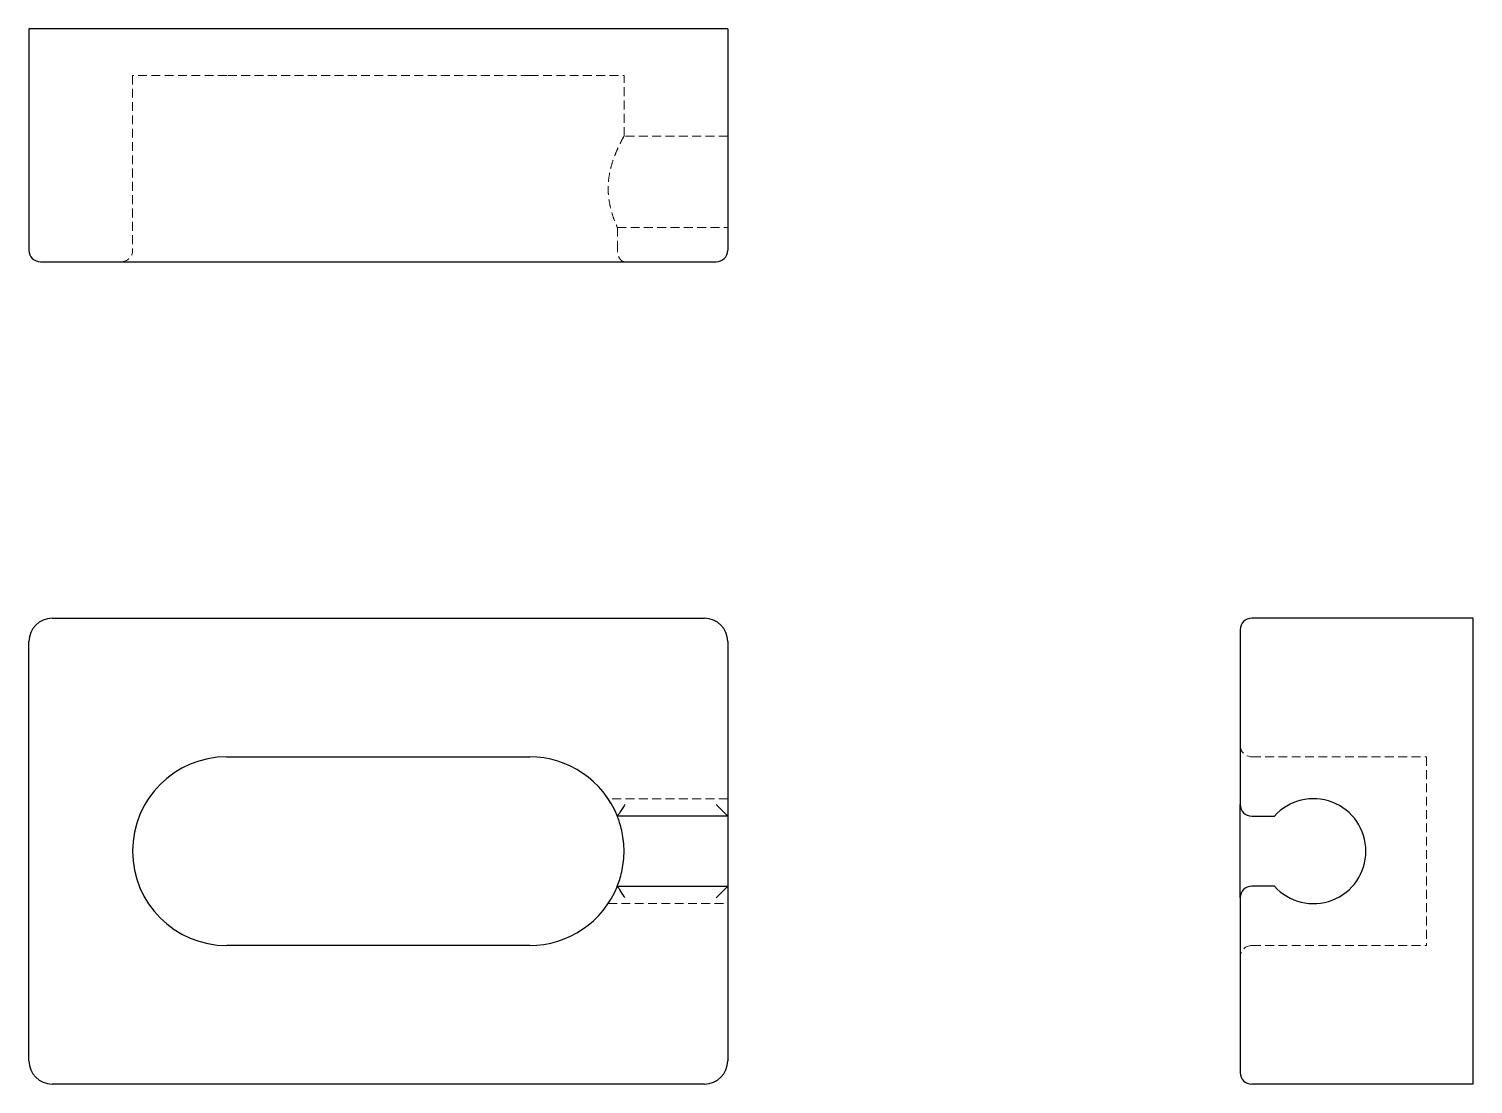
# Model space of a CAD drawing. Header units: millimetres. Extents: x 33 to 240, y 24 to 175.
import ezdxf

# ---------------------------------------------------------------- set-up
doc = ezdxf.new("R2010")
doc.units = ezdxf.units.MM
doc.linetypes.add('HIDDEN', pattern=[1.905, 1.27, -0.635])

msp = doc.modelspace()

# ---------------------------------------------------------------- linework, layer by layer
at = {"color": 7, "linetype": 'Continuous', "lineweight": 25}
for p, q in [((33, 174.67), (33, 143)), ((36.33, 174.67), (33, 174.67)), ((129.67, 174.67), (36.33, 174.67)), ((133, 174.67), (129.67, 174.67)), ((133, 174.67), (133, 143)), ((34.67, 141.33), (36.33, 141.33)), ((36.33, 141.33), (129.67, 141.33)), ((129.67, 141.33), (131.33, 141.33)), ((36.33, 90.33), (129.67, 90.33)), ((239.67, 90.33), (208, 90.33)), ((239.67, 87), (239.67, 90.33)), ((33, 27), (33, 87)), ((133, 87), (133, 62)), ((206.33, 88.67), (206.33, 87)), ((206.33, 87), (206.33, 63.67)), ((239.67, 27), (239.67, 87)), ((61.33, 70.5), (104.67, 70.5)), ((133, 62), (131.33, 63.67)), ((206.33, 50.33), (206.33, 63.67)), ((133, 62), (117.21, 62)), ((133, 62), (133, 52)), ((208, 62), (211.24, 62)), ((117.21, 52), (133, 52)), ((133, 52), (131.33, 50.33)), ((133, 52), (133, 27)), ((211.24, 52), (208, 52)), ((206.33, 50.33), (206.33, 27)), ((104.67, 43.5), (61.33, 43.5)), ((206.33, 27), (206.33, 25.33)), ((239.67, 23.67), (239.67, 27)), ((129.67, 23.67), (36.33, 23.67)), ((239.67, 23.67), (208, 23.67))]:
    msp.add_line(p, q, dxfattribs=at)
at = {"color": 7, "linetype": 'HIDDEN', "lineweight": 18}
for p, q in [((61.33, 168), (47.83, 168)), ((47.83, 168), (47.83, 143)), ((104.67, 168), (61.33, 168)), ((104.67, 168), (118.17, 168)), ((118.17, 159.33), (118.17, 168)), ((133, 159.33), (118.17, 159.33)), ((117.21, 146.24), (117.21, 143)), ((117.21, 146.24), (133, 146.24)), ((208, 70.5), (233, 70.5)), ((233, 70.5), (233, 43.5)), ((133, 64.5), (115.89, 64.5)), ((115.89, 49.5), (133, 49.5)), ((208, 43.5), (233, 43.5))]:
    msp.add_line(p, q, dxfattribs=at)
at = {"color": 7, "linetype": 'Continuous', "lineweight": 25}
for centre, radius, start, end in [((34.67, 143), 1.67, 180, 270), ((131.33, 143), 1.67, 270, 0), ((36.33, 87), 3.33, 90, 180), ((129.67, 87), 3.33, 0, 90), ((208, 88.67), 1.67, 90, 180), ((61.33, 57), 13.5, 90, 270), ((104.67, 57), 13.5, 21.7385, 90), ((216.83, 57), 7.5, 221.8103, 138.1897), ((208, 63.67), 1.67, 180, 270), ((104.67, 57), 13.5, 270, 338.2615), ((208, 50.33), 1.67, 90, 180), ((36.33, 27), 3.33, 180, 270), ((129.67, 27), 3.33, 270, 0), ((208, 25.33), 1.67, 180, 270)]:
    msp.add_arc(centre, radius, start, end, dxfattribs=at)
at = {"color": 7, "linetype": 'HIDDEN', "lineweight": 18}
for centre, start, end in [((46.17, 143), 270, 0), ((208, 72.17), 180, 270), ((208, 41.83), 90, 180)]:
    msp.add_arc(centre, 1.67, start, end, dxfattribs=at)
for points, knots in [([(118.17, 159.33), (118.17, 159.33), (118.19, 159.38), (118.11, 159.23), (117.92, 158.89), (117.63, 158.33), (117.27, 157.57), (116.84, 156.59), (116.42, 155.38), (116.09, 154.07), (115.89, 152.68), (115.88, 151.26), (116.04, 149.86), (116.35, 148.53), (116.76, 147.28), (117.06, 146.59), (117.21, 146.24)], [0, 0, 0, 0, 0.00061, 0.075624, 0.148656, 0.218379, 0.284959, 0.369625, 0.450644, 0.528965, 0.605532, 0.68139, 0.757738, 0.835647, 0.916095, 1, 1, 1, 1]), ([(118.29, 141.33), (118.16, 141.33), (118.02, 141.37), (117.76, 141.54), (117.64, 141.66), (117.44, 141.96), (117.35, 142.15), (117.24, 142.55), (117.21, 142.78), (117.21, 143)], [0, 0, 0, 0, 0.25, 0.25, 0.5, 0.5, 0.75, 0.75, 1, 1, 1, 1])]:
    msp.add_open_spline(points, degree=3, knots=knots, dxfattribs=at)
at = {"color": 7, "linetype": 'Continuous', "lineweight": 25}
for points, knots in [([(116.27, 63.89), (116.21, 63.99), (116.05, 64.27), (115.91, 64.48), (115.91, 64.47), (115.91, 64.47)], [0, 0, 0, 0, 0.247651, 0.721171, 1, 1, 1, 1]), ([(117.15, 51.88), (117.2, 52), (117.37, 52.38), (117.64, 53.21), (117.92, 54.34), (118.12, 55.63), (118.19, 57.01), (118.12, 58.39), (117.92, 59.68), (117.63, 60.81), (117.36, 61.64), (117.19, 62.02), (117.14, 62.14)], [0, 0, 0, 0, 0.044992, 0.151525, 0.263047, 0.379848, 0.499789, 0.61964, 0.736323, 0.84772, 0.954096, 1, 1, 1, 1]), ([(118.29, 63.67), (118.16, 63.45), (118.02, 63.24), (117.76, 62.84), (117.64, 62.66), (117.44, 62.35), (117.35, 62.22), (117.24, 62.05), (117.21, 62), (117.21, 62)], [0, 0, 0, 0, 0.25, 0.25, 0.5, 0.5, 0.75, 0.75, 1, 1, 1, 1]), ([(118.29, 50.33), (118.16, 50.55), (118.02, 50.76), (117.76, 51.16), (117.64, 51.34), (117.44, 51.65), (117.35, 51.78), (117.24, 51.95), (117.21, 52), (117.21, 52)], [0, 0, 0, 0, 0.25, 0.25, 0.5, 0.5, 0.75, 0.75, 1, 1, 1, 1]), ([(115.91, 49.53), (115.91, 49.53), (115.91, 49.53), (116.02, 49.69), (116.15, 49.9), (116.17, 49.94)], [0, 0, 0, 0, 0.33157, 0.889745, 1, 1, 1, 1])]:
    msp.add_open_spline(points, degree=3, knots=knots, dxfattribs=at)

doc.saveas('drawing.dxf')
